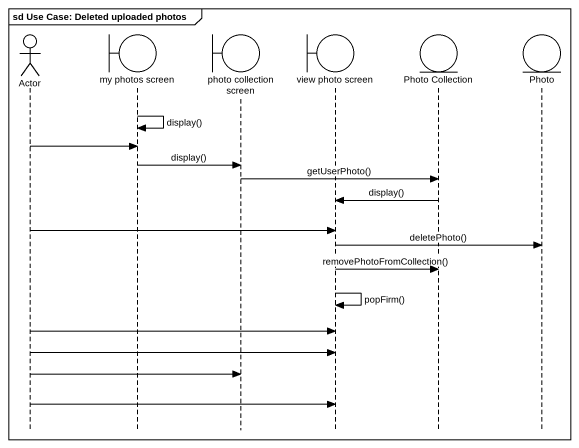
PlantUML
@startuml
mainframe sd Use Case: Deleted uploaded photos
hide footbox
actor "Actor" as Actor_
boundary "my photos screen" as my_photos_screen
boundary "photo collection screen" as photo_collection_screen
boundary "view photo screen" as view_photo_screen
entity "Photo Collection" as Photo_Collection
entity Photo

my_photos_screen -> my_photos_screen : display()
Actor_ -> my_photos_screen
my_photos_screen -> photo_collection_screen : display()
photo_collection_screen -> Photo_Collection : getUserPhoto()
Photo_Collection -> view_photo_screen : display()
Actor_ -> view_photo_screen
view_photo_screen -> Photo : deletePhoto()
view_photo_screen -> Photo_Collection : removePhotoFromCollection()
view_photo_screen -> view_photo_screen : popFirm()
Actor_ -> view_photo_screen
Actor_ -> view_photo_screen
Actor_ -> photo_collection_screen
Actor_ -> view_photo_screen
@enduml
